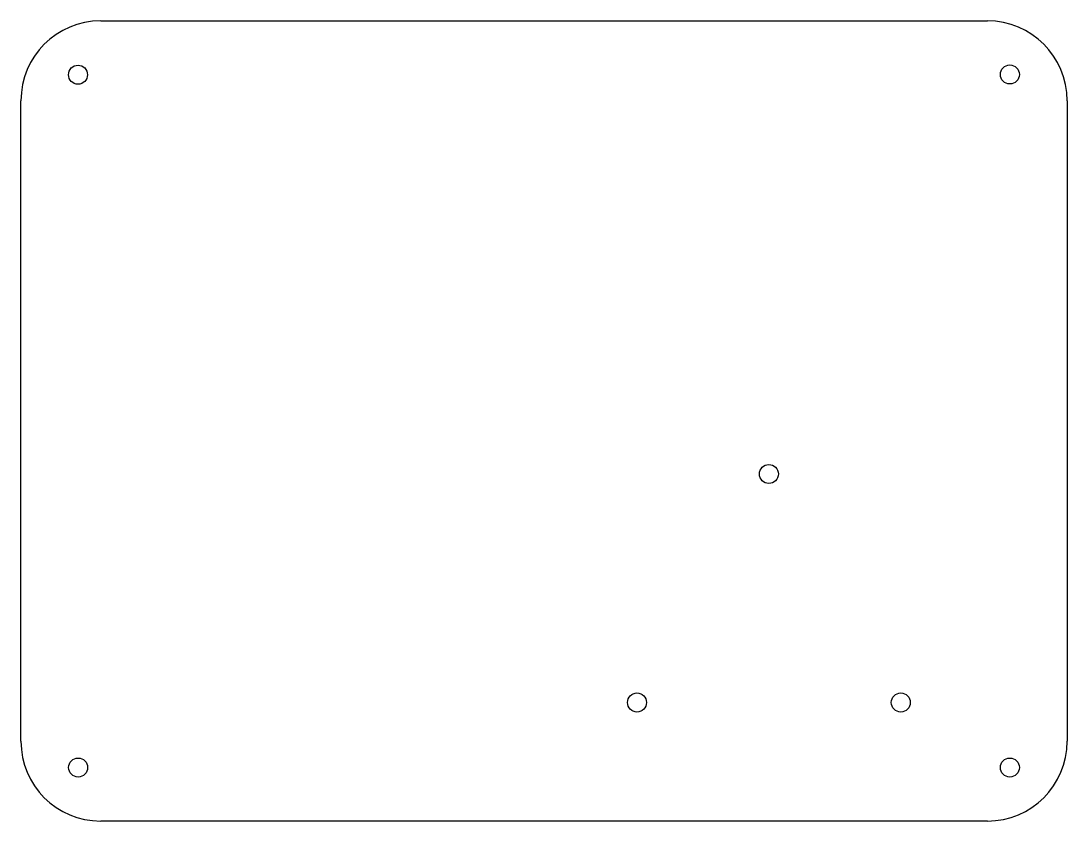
# Model space of a CAD drawing. Header units: inches. Extents: x 2 to 173, y 2 to 133.
import ezdxf

# ---------------------------------------------------------------- set-up
doc = ezdxf.new("R2010")
doc.units = ezdxf.units.IN
doc.header["$MEASUREMENT"] = 0

msp = doc.modelspace()

# ---------------------------------------------------------------- linework, layer by layer
for p, q in [((15.1, 132.67), (159.6, 132.67)), ((2.1, 15.27), (2.1, 119.67)), ((172.6, 119.67), (172.6, 15.27)), ((159.6, 2.27), (15.1, 2.27))]:
    msp.add_line(p, q)
at = {"linetype": 'Continuous'}
for centre in [(11.4, 123.9), (163.27, 123.94), (124, 58.83), (102.5, 21.59), (145.5, 21.59), (11.42, 10.99), (163.27, 10.99)]:
    msp.add_circle(centre, 1.55, dxfattribs=at)
for centre, start, end in [((15.1, 119.67), 90, 180), ((159.6, 119.67), 0, 90), ((15.1, 15.27), 180, 270), ((159.6, 15.27), 270, 0)]:
    msp.add_arc(centre, 13, start, end)

doc.saveas('drawing.dxf')
